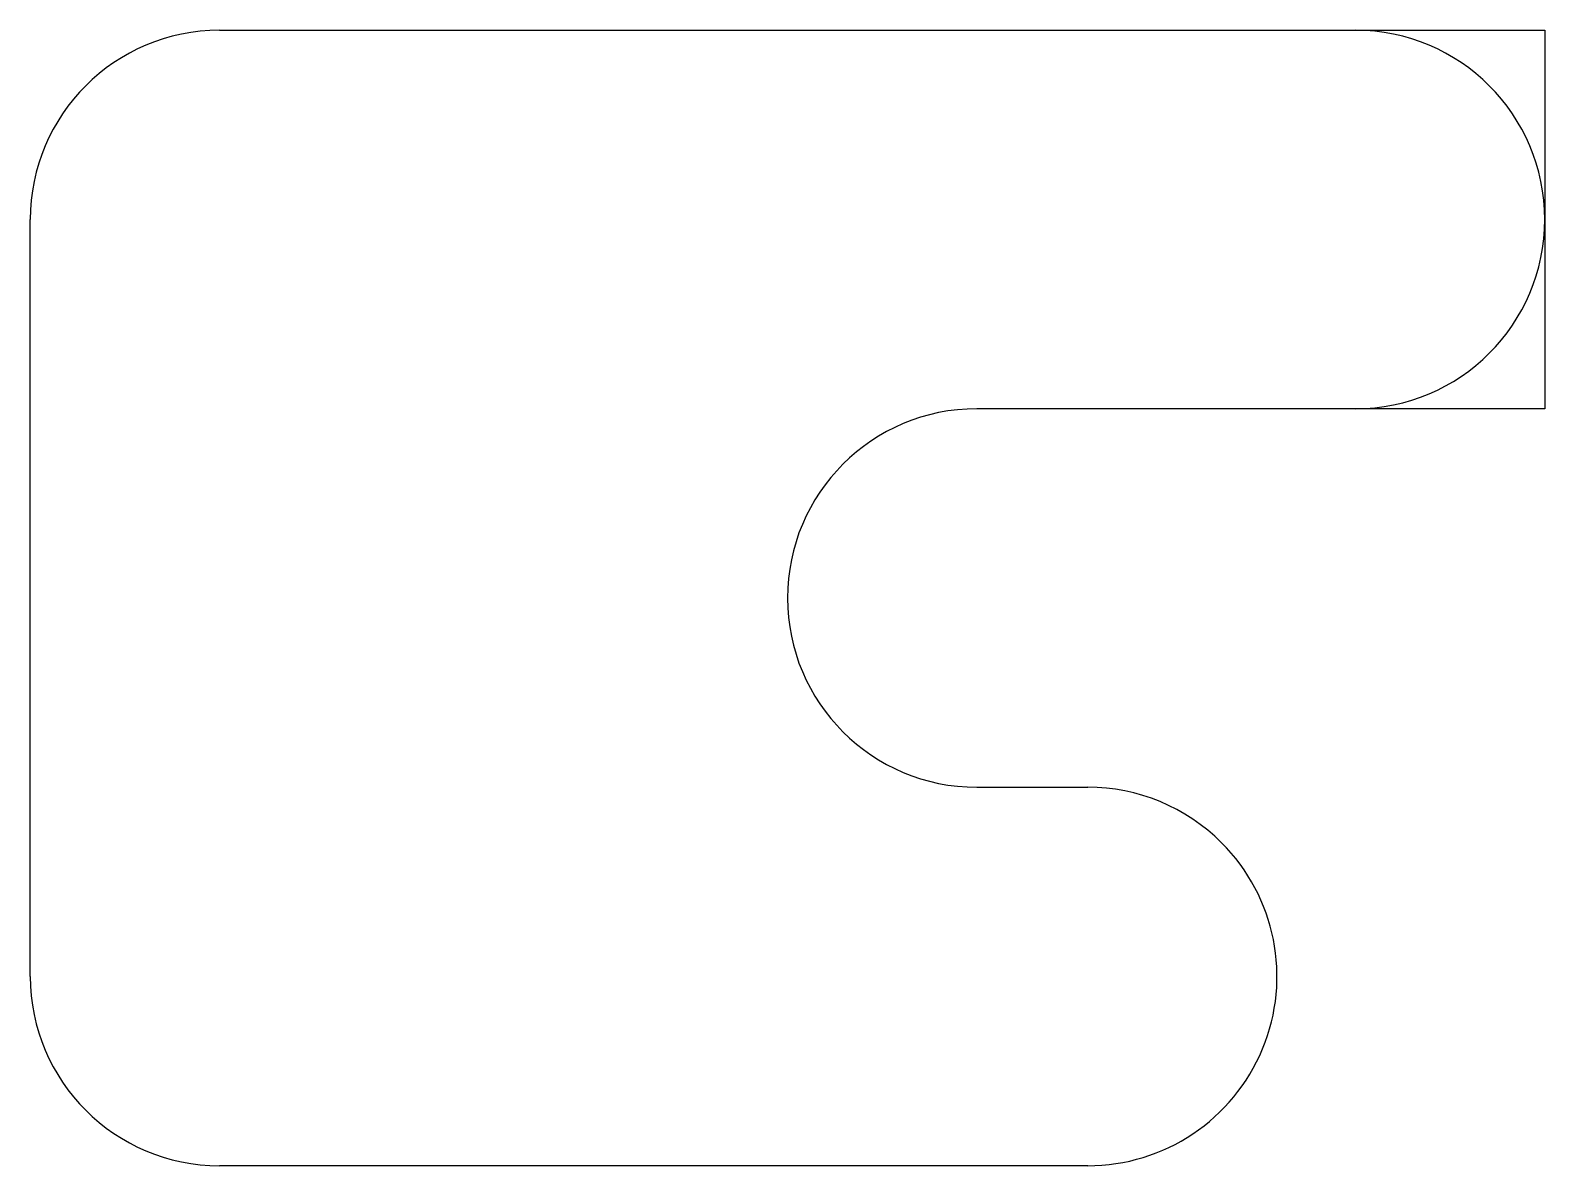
# Model space of a CAD drawing. Header units: millimetres. Extents: x 0 to 40, y 0 to 30.
import ezdxf

# ---------------------------------------------------------------- set-up
doc = ezdxf.new("R2010")
doc.units = ezdxf.units.MM
doc.layers.get('0').update_dxf_attribs({"lineweight": 25})

msp = doc.modelspace()

# ---------------------------------------------------------------- linework, layer by layer
for p, q in [((5, 30), (40, 30)), ((40, 30), (40, 20)), ((0, 5), (0, 25)), ((40, 20), (25, 20)), ((20, 15), (20, 15)), ((25, 10), (27.929, 10)), ((31.464, 8.536), (31.464, 8.536)), ((27.929, 0), (5, 0))]:
    msp.add_line(p, q)
for centre, start, end in [((5, 25), 90, 180), ((35, 25), 0, 90), ((35, 25), 270, 0), ((25, 15), 90, 180), ((25, 15), 180, 270), ((27.929, 5), 45, 90), ((27.929, 5), 270, 45), ((5, 5), 180, 270)]:
    msp.add_arc(centre, 5, start, end)

doc.saveas('drawing.dxf')
